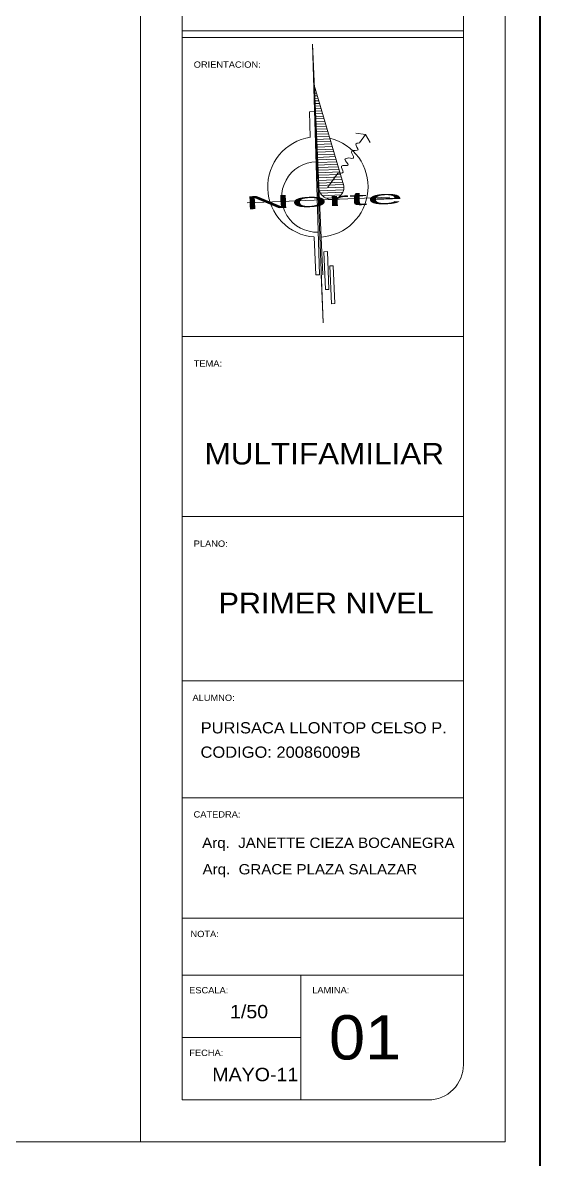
# Model space of a CAD drawing. Header units: inches. Extents: x 155.3 to 248.5, y 20.6 to 88.6.
# Drawn here: x 189.4 to 196.78, y 54.82 to 71.01 of the extents above; entities that cross this region are included whole.
import ezdxf
from ezdxf.enums import TextEntityAlignment as Align

# ---------------------------------------------------------------- set-up
doc = ezdxf.new("R2010")
doc.units = ezdxf.units.IN
doc.header["$MEASUREMENT"] = 0
doc.layers.add('MURO', color=7, linetype='Continuous')
doc.styles.add('GERMAN', font='arial.ttf')
doc.styles.add('N', font='')
doc.styles.get('N').set_extended_font_data('BernhardFashion BT')

msp = doc.modelspace()

# ---------------------------------------------------------------- hatches: boundary and pattern name
at = {"lineweight": 0, "ltscale": 0.5}
h = msp.add_hatch(dxfattribs=at)
h.set_pattern_fill('LINE', color=256, scale=0.522344, angle=2.2738, style=0)
h.set_pattern_definition([(2.2738, (192.164826, 66.953094), (-0.0014507, 0.03653527), [])])
edge = h.paths.add_edge_path()
edge.add_line((193.554, 70.124), (193.62, 68.658))
edge.add_ellipse((193.799, 68.675), major_axis=(-0.115, 0.137), ratio=1, start_angle=55.5246, end_angle=142.0186)
edge.add_line((193.805, 68.496), (193.807, 68.496))
edge.add_ellipse((193.799, 68.675), major_axis=(-0.115, 0.137), ratio=1, start_angle=142.609, end_angle=235.536)
edge.add_line((193.977, 68.692), (193.554, 70.124))

# ---------------------------------------------------------------- linework, layer by layer
for p, q in [((195.68, 70.9), (191.673, 70.9)), ((191.673, 70.805), (195.68, 70.805)), ((193.528, 70.708), (193.676, 67.424)), ((193.528, 70.708), (193.631, 67.422)), ((193.68, 66.736), (193.528, 70.708)), ((193.554, 70.124), (193.977, 68.692)), ((193.561, 69.748), (193.484, 69.745)), ((193.484, 69.745), (193.498, 69.383)), ((194.286, 69.423), (194.149, 69.44)), ((194.199, 69.302), (194.286, 69.423)), ((194.286, 69.423), (194.35, 69.308)), ((193.747, 68.669), (193.892, 68.871)), ((194.63, 68.527), (192.596, 68.449)), ((193.555, 67.961), (193.576, 67.42)), ((193.693, 67.752), (193.742, 67.754)), ((193.715, 67.212), (193.693, 67.752)), ((193.742, 67.754), (193.764, 67.214)), ((193.778, 67.55), (193.826, 67.552)), ((193.799, 67.011), (193.778, 67.55)), ((193.826, 67.552), (193.848, 67.013)), ((193.631, 67.422), (193.576, 67.42)), ((193.654, 67.423), (193.68, 66.736)), ((193.764, 67.214), (193.715, 67.212)), ((193.848, 67.013), (193.799, 67.011)), ((191.673, 66.544), (195.68, 66.544)), ((191.673, 63.977), (195.68, 63.977)), ((191.673, 61.634), (195.68, 61.634)), ((191.673, 59.971), (195.68, 59.971)), ((191.673, 58.256), (195.68, 58.256)), ((195.68, 57.444), (191.673, 57.444)), ((193.364, 57.444), (193.364, 55.664)), ((193.364, 56.554), (191.673, 56.554))]:
    msp.add_line(p, q, dxfattribs=at)
at = {"lineweight": 0}
msp.add_lwpolyline([(155.824, 88.068), (191.077, 88.068), (191.077, 55.068), (155.824, 55.068)], close=True, dxfattribs=at)
at = {"lineweight": 0, "ltscale": 0.5}
msp.add_lwpolyline([(191.077, 55.068), (196.276, 55.068), (196.276, 88.068), (191.077, 88.068)], close=True, dxfattribs=at)
msp.add_lwpolyline([(191.673, 55.664), (195.179, 55.664, 0.414214), (195.68, 56.165), (195.68, 87.473), (192.174, 87.473, 0.414214), (191.673, 86.972)], format="xyb", close=True, dxfattribs=at)
for centre, major_axis, start_param, end_param in [((193.606, 68.675), (-0.028, 0.715), 0.110779, 3.030953), ((193.606, 68.675), (-0.028, 0.715), 3.166997, 6.004794), ((193.591, 68.531), (-0.02, 0.501), -0.029335, 3.144268), ((193.799, 68.675), (-0.115, 0.137), 0.867685, 4.110879)]:
    msp.add_ellipse(centre, major_axis=major_axis, ratio=1, start_param=start_param, end_param=end_param, dxfattribs=at)
for points, knots in [([(194.045, 69.087), (194.078, 69.081), (194.158, 69.068), (194.027, 69.223), (194.235, 69.172), (194.111, 69.292), (194.174, 69.299), (194.199, 69.302)], [0, 0, 0, 0, 4.823236, 11.794407, 18.077084, 23.956656, 27.84666, 27.84666, 27.84666, 27.84666]), ([(193.892, 68.871), (193.926, 68.869), (194.002, 68.863), (193.889, 69.005), (194.102, 68.956), (193.953, 69.075), (194.02, 69.083), (194.045, 69.087)], [0, 0, 0, 0, 5.056916, 11.19593, 17.739783, 24.060414, 27.950417, 27.950417, 27.950417, 27.950417])]:
    msp.add_open_spline(points, degree=3, knots=knots, dxfattribs=at)
at = {"layer": 'MURO', "color": 7, "lineweight": 40}
msp.add_lwpolyline([(196.776, 88.568), (155.324, 88.568), (155.324, 54.568), (196.776, 54.568)], close=True, dxfattribs=at)

# ---------------------------------------------------------------- texts
at = {"lineweight": 0, "ltscale": 0.5, "style": 'GERMAN', "width": 1.05}
for s, height, p in [('ORIENTACION:', 0.09015, (191.836, 70.346)), ('TEMA:', 0.0901, (191.836, 66.086)), ('PLANO:', 0.0901, (191.836, 63.519)), ('ALUMNO:', 0.0901, (191.818, 61.323)), ('CATEDRA:', 0.0901, (191.834, 59.661)), ('NOTA:', 0.0901, (191.79, 57.957)), ('ESCALA:', 0.0901, (191.771, 57.155)), ('LAMINA:', 0.0901, (193.525, 57.157)), ('FECHA:', 0.0901, (191.773, 56.263))]:
    msp.add_text(s, height=height, dxfattribs=at).set_placement(p, align=Align.BOTTOM_LEFT)
at = {"lineweight": 0, "ltscale": 0.5, "style": 'N', "oblique": 359.9515, "width": 3.733333}
msp.add_text('Norte', height=0.1857, rotation=2.1937, dxfattribs=at).set_placement((192.561, 68.353))
at = {"lineweight": 0, "ltscale": 0.5, "style": 'GERMAN', "width": 1.05}
for s, height, p in [('MULTIFAMILIAR', 0.30572, (193.697, 64.72)), ('PRIMER NIVEL', 0.29594, (193.723, 62.596))]:
    msp.add_text(s, height=height, dxfattribs=at).set_placement(p, align=Align.CENTER)
for s, height, p in [('PURISACA LLONTOP CELSO P.', 0.16001, (191.935, 60.887)), ('CODIGO: 20086009B', 0.16001, (191.933, 60.54)), ('Arq.  JANETTE CIEZA BOCANEGRA', 0.14667, (191.956, 59.255)), ('Arq.  GRACE PLAZA SALAZAR', 0.14667, (191.962, 58.878)), ('1/50', 0.1905, (192.353, 56.827)), ('01', 0.6312, (193.764, 56.24)), ('MAYO-11', 0.1905, (192.1, 55.931))]:
    msp.add_text(s, height=height, dxfattribs=at).set_placement(p)

doc.saveas('drawing.dxf')
